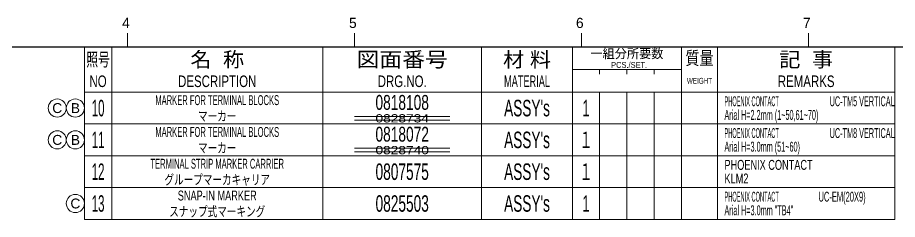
# Model space of a CAD drawing. Header units: millimetres. Extents: x 7 to 587, y 2 to 418.
# Drawn here: x 208.8 to 402.6, y 372 to 416.4 of the extents above; entities that cross this region are included whole.
import ezdxf
from ezdxf.enums import TextEntityAlignment as Align

# ---------------------------------------------------------------- set-up
doc = ezdxf.new("R2010")
doc.units = ezdxf.units.MM
for name, color, linetype in [('GR1_05', 7, 'Continuous'), ('図面枠C7M', 7, 'Continuous'), ('表題、部品表_01', 7, 'Continuous'), ('表題、部品表_02', 7, 'Continuous'), ('表題、部品表_03', 7, 'Continuous')]:
    doc.layers.add(name, color=color, linetype=linetype)
doc.styles.add('HG丸ｺﾞｼｯｸM-PRO', font='')
doc.styles.get('HG丸ｺﾞｼｯｸM-PRO').set_extended_font_data('HG丸ｺﾞｼｯｸM-PRO')

# ---------------------------------------------------------------- blocks, each defined once
blk = doc.blocks.new('BLKF023')
at = {"layer": '図面枠C7M', "color": 4, "linetype": 'Continuous', "lineweight": 13}
for p, q in [((233, 413), (233, 410)), ((283, 413), (283, 410)), ((333, 413), (333, 410)), ((383, 413), (383, 410))]:
    blk.add_line(p, q, dxfattribs=at)
at = {"layer": '図面枠C7M', "color": 2, "linetype": 'Continuous', "lineweight": 25}
blk.add_line((33, 410), (587, 410), dxfattribs=at)
at = {"layer": '図面枠C7M', "color": 4, "linetype": 'Continuous', "lineweight": 13, "style": 'HG丸ｺﾞｼｯｸM-PRO', "width": 1.003994}
for s, p in [('4', (231.79, 413.45)), ('5', (281.79, 413.45)), ('6', (331.79, 413.45)), ('7', (381.79, 413.45))]:
    blk.add_text(s, height=2.25, dxfattribs=at).set_placement(p, align=Align.BOTTOM_LEFT)
blk = doc.blocks.new('BLKF046')
at = {"layer": '表題、部品表_02', "color": 4, "linetype": 'Continuous', "lineweight": 13}
for p, q in [((223.5, 386), (223.5, 379)), ((223.5, 386), (402, 386)), ((229.5, 386), (229.5, 379)), ((276, 386), (276, 379)), ((311, 386), (311, 379)), ((331, 386), (331, 379)), ((337, 386), (337, 379)), ((343, 386), (343, 379)), ((349, 379), (349, 386)), ((355, 386), (355, 379)), ((363, 386), (363, 379)), ((402, 386), (402, 379)), ((223.5, 379), (402, 379))]:
    blk.add_line(p, q, dxfattribs=at)
blk = doc.blocks.new('BLKF048')
at = {"layer": '表題、部品表_02', "color": 4, "linetype": 'Continuous', "lineweight": 13}
for p, q in [((223.5, 379), (223.5, 372)), ((223.5, 379), (402, 379)), ((229.5, 379), (229.5, 372)), ((276, 379), (276, 372)), ((311, 379), (311, 372)), ((331, 379), (331, 372)), ((337, 379), (337, 372)), ((343, 379), (343, 372)), ((349, 372), (349, 379)), ((355, 379), (355, 372)), ((363, 379), (363, 372)), ((402, 379), (402, 372)), ((223.5, 372), (402, 372))]:
    blk.add_line(p, q, dxfattribs=at)
blk = doc.blocks.new('BLKF050')
at = {"layer": '表題、部品表_02', "color": 4, "linetype": 'Continuous', "lineweight": 13}
for p, q in [((223.5, 400), (223.5, 393)), ((223.5, 400), (402, 400)), ((229.5, 400), (229.5, 393)), ((276, 400), (276, 393)), ((311, 400), (311, 393)), ((331, 400), (331, 393)), ((337, 400), (337, 393)), ((343, 400), (343, 393)), ((349, 393), (349, 400)), ((355, 400), (355, 393)), ((363, 400), (363, 393)), ((402, 400), (402, 393)), ((223.5, 393), (402, 393))]:
    blk.add_line(p, q, dxfattribs=at)
blk = doc.blocks.new('BLKF052')
at = {"layer": '表題、部品表_02', "color": 4, "linetype": 'Continuous', "lineweight": 13}
for p, q in [((223.5, 393), (223.5, 386)), ((223.5, 393), (402, 393)), ((229.5, 393), (229.5, 386)), ((276, 393), (276, 386)), ((311, 393), (311, 386)), ((331, 393), (331, 386)), ((337, 393), (337, 386)), ((343, 393), (343, 386)), ((349, 386), (349, 393)), ((355, 393), (355, 386)), ((363, 393), (363, 386)), ((402, 393), (402, 386)), ((223.5, 386), (402, 386))]:
    blk.add_line(p, q, dxfattribs=at)
blk = doc.blocks.new('BLKF155')
at = {"layer": '表題、部品表_01', "color": 4, "linetype": 'Continuous', "lineweight": 13}
for p, q in [((223.5, 410), (223.5, 400)), ((223.5, 410), (402, 410)), ((229.5, 410), (229.5, 400)), ((276, 410), (276, 400)), ((311, 410), (311, 400)), ((331, 410), (331, 400)), ((355, 410), (355, 400)), ((363, 410), (363, 400)), ((402, 410), (402, 400)), ((331, 405), (355, 405)), ((337, 404), (337, 405)), ((343, 405), (343, 404)), ((349, 405), (349, 404)), ((223.5, 400), (402, 400))]:
    blk.add_line(p, q, dxfattribs=at)
at = {"layer": '表題、部品表_01', "color": 3, "linetype": 'Continuous', "lineweight": 35, "style": 'HG丸ｺﾞｼｯｸM-PRO'}
for s, height, width, p in [('名  称', 3.273, 1.042426, (252.75, 407.2)), ('図面番号', 3.273, 1.127518, (293.5, 407.2)), ('材 料', 3.273, 1.042439, (321, 407.2)), ('一組分所要数', 2.036, 0.966638, (343, 408.5)), ('質量', 2.909, 0.781842, (359, 407.5)), ('記  事', 3.273, 1.042426, (382.5, 407.2)), ('照号', 2.909, 0.651535, (226.5, 407.2)), ('PCS./SET.', 1.309, 0.862935, (343.5, 406)), ('NO', 2.545, 0.740841, (226.5, 402.4)), ('DESCRIPTION', 2.5455, 0.741365, (252.75, 402.4)), ('DRG.NO.', 2.545, 0.741189, (293.5, 402.4)), ('MATERIAL', 2.545, 0.594756, (321, 402.4)), ('WEIGHT', 1.309, 0.635507, (359, 402.5)), ('REMARKS', 2.545, 0.742803, (382.5, 402.4))]:
    blk.add_text(s, height=height, dxfattribs=dict(at, width=width)).set_placement(p, align=Align.MIDDLE_CENTER)
blk = doc.blocks.new('BLKF154')
at = {"layer": '表題、部品表_01', "color": 3, "linetype": 'Continuous', "lineweight": 13}
blk.add_blockref('BLKF155', (0, 0), dxfattribs=at)
blk = doc.blocks.new('BLKF159')
at = {"layer": 'GR1_05', "color": 4, "linetype": 'Continuous', "lineweight": 13}
blk.add_circle((221.5, 396.5), 2, dxfattribs=at)
at = {"layer": 'GR1_05', "color": 4, "linetype": 'Continuous', "lineweight": 13, "style": 'HG丸ｺﾞｼｯｸM-PRO', "width": 1.04272}
blk.add_text('B', height=2.18, dxfattribs=at).set_placement((221.5, 396.5), align=Align.MIDDLE_CENTER)
blk = doc.blocks.new('BLKF160')
at = {"layer": 'GR1_05', "color": 4, "linetype": 'Continuous', "lineweight": 13}
blk.add_circle((221.5, 389.5), 2, dxfattribs=at)
at = {"layer": 'GR1_05', "color": 4, "linetype": 'Continuous', "lineweight": 13, "style": 'HG丸ｺﾞｼｯｸM-PRO', "width": 1.04272}
blk.add_text('B', height=2.18, dxfattribs=at).set_placement((221.5, 389.5), align=Align.MIDDLE_CENTER)
blk = doc.blocks.new('BLKF161')
at = {"layer": 'GR1_05', "color": 4, "linetype": 'Continuous', "lineweight": 13}
blk.add_circle((217.5, 389.5), 2, dxfattribs=at)
at = {"layer": 'GR1_05', "color": 4, "linetype": 'Continuous', "lineweight": 13, "style": 'HG丸ｺﾞｼｯｸM-PRO', "width": 1.042931}
blk.add_text('C', height=2.18, dxfattribs=at).set_placement((217.5, 389.5), align=Align.MIDDLE_CENTER)
blk = doc.blocks.new('BLKF162')
at = {"layer": 'GR1_05', "color": 4, "linetype": 'Continuous', "lineweight": 13}
blk.add_circle((217.5, 396.5), 2, dxfattribs=at)
at = {"layer": 'GR1_05', "color": 4, "linetype": 'Continuous', "lineweight": 13, "style": 'HG丸ｺﾞｼｯｸM-PRO', "width": 1.042931}
blk.add_text('C', height=2.18, dxfattribs=at).set_placement((217.5, 396.5), align=Align.MIDDLE_CENTER)
blk = doc.blocks.new('BLKF163')
at = {"layer": 'GR1_05', "color": 4, "linetype": 'Continuous', "lineweight": 13}
blk.add_circle((221.5, 375.5), 2, dxfattribs=at)
at = {"layer": 'GR1_05', "color": 4, "linetype": 'Continuous', "lineweight": 13, "style": 'HG丸ｺﾞｼｯｸM-PRO', "width": 1.042931}
blk.add_text('C', height=2.18, dxfattribs=at).set_placement((221.5, 375.5), align=Align.MIDDLE_CENTER)

msp = doc.modelspace()

# ---------------------------------------------------------------- linework, layer by layer
at = {"layer": 'GR1_05', "color": 4, "linetype": 'Continuous', "lineweight": 13}
for p, q in [((283, 394.65), (304, 394.65)), ((283, 393.85), (304, 393.85)), ((283, 387.65), (304, 387.65)), ((283, 386.85), (304, 386.85))]:
    msp.add_line(p, q, dxfattribs=at)

# ---------------------------------------------------------------- block references
for name in ['BLKF162', 'BLKF159', 'BLKF161', 'BLKF160', 'BLKF163']:
    msp.add_blockref(name, (0, 0), dxfattribs=at)
at = {"layer": '図面枠C7M', "color": 4, "linetype": 'Continuous', "lineweight": 13}
msp.add_blockref('BLKF023', (0, 0), dxfattribs=at)
at = {"layer": '表題、部品表_01', "color": 3, "linetype": 'Continuous', "lineweight": 13}
msp.add_blockref('BLKF154', (0, 0), dxfattribs=at)
at = {"layer": '表題、部品表_02', "color": 4, "linetype": 'Continuous', "lineweight": 13}
for name in ['BLKF050', 'BLKF052', 'BLKF046', 'BLKF048']:
    msp.add_blockref(name, (0, 0), dxfattribs=at)

# ---------------------------------------------------------------- texts
at = {"layer": 'GR1_05', "color": 3, "linetype": 'Continuous', "lineweight": 35, "style": 'HG丸ｺﾞｼｯｸM-PRO', "width": 1.245392}
for s, p in [('0828734', (293.5, 394.25)), ('0828740', (293.5, 387.25))]:
    msp.add_text(s, height=1.818, dxfattribs=at).set_placement(p, align=Align.MIDDLE_CENTER)
at = {"layer": '表題、部品表_03', "color": 3, "linetype": 'Continuous', "lineweight": 35, "style": 'HG丸ｺﾞｼｯｸM-PRO'}
for s, height, width, p in [('MARKER FOR TERMINAL BLOCKS', 2.1818, 0.554332, (252.75, 398.25)), ('0818108', 3.273, 0.691275, (293.5, 397.75)), ('10', 3.636, 0.521199, (226.5, 396.5)), ("ASSY's", 3.636, 0.617769, (321, 396.5)), ('1', 3.64, 0.576062, (334, 396.5)), ('マーカー', 2.182, 0.692256, (252.75, 394.75)), ('MARKER FOR TERMINAL BLOCKS', 2.1818, 0.554332, (252.75, 391.25)), ('0818072', 3.273, 0.691275, (293.5, 390.75)), ('11', 3.636, 0.521199, (226.5, 389.5)), ("ASSY's", 3.636, 0.617769, (321, 389.5)), ('１', 3.64, 0.578238, (334, 389.5)), ('マーカー', 2.182, 0.692256, (252.75, 387.75)), ('12', 3.636, 0.521199, (226.5, 382.5)), ('TERMINAL STRIP MARKER CARRIER', 2.1818, 0.554386, (252.75, 384.25)), ('0807575', 3.636, 0.619953, (293.5, 382.5)), ("ASSY's", 3.636, 0.617769, (321, 382.5)), ('１', 3.64, 0.578238, (334, 382.5)), ('グループマーカキャリア', 2.1818, 0.692256, (252.75, 380.75)), ('SNAP-IN MARKER', 2.1818, 0.69228, (252.75, 377.25)), ('13', 3.636, 0.521199, (226.5, 375.5)), ('0825503', 3.636, 0.619953, (293.5, 375.5)), ("ASSY's", 3.636, 0.617769, (321, 375.5)), ('1', 3.64, 0.576062, (334, 375.5)), ('スナップ式マーキング', 2.182, 0.692256, (252.75, 373.75))]:
    msp.add_text(s, height=height, dxfattribs=dict(at, width=width)).set_placement(p, align=Align.MIDDLE_CENTER)
for s, height, width, p in [('PHOENIX CONTACT', 2.1818, 0.34171, (364.5, 398)), ('Arial H=2.2mm (1~50,61~70)', 2.1818, 0.480793, (364.5, 395)), ('PHOENIX CONTACT', 2.1818, 0.34171, (364.5, 391)), ('Arial H=3.0mm (51~60)', 2.1818, 0.480674, (364.5, 388)), ('PHOENIX CONTACT', 2.1818, 0.692624, (364.5, 384)), ('KLM2', 2.182, 0.692835, (364.5, 381)), ('PHOENIX CONTACT', 2.1818, 0.34171, (364.5, 377)), ('UC-EM(20X9)', 2.1818, 0.521471, (385.22, 377)), ('Arial H=3.0mm "TB4"', 2.1818, 0.480635, (364.5, 374))]:
    msp.add_text(s, height=height, dxfattribs=dict(at, width=width)).set_placement(p, align=Align.MIDDLE_LEFT)
at = {"layer": '表題、部品表_03', "color": 3, "linetype": 'Continuous', "lineweight": 35, "style": 'HG丸ｺﾞｼｯｸM-PRO', "width": 0.48091}
for s, p in [('UC-TM5 VERTICAL', (402, 398)), ('UC-TM8 VERTICAL', (402, 391))]:
    msp.add_text(s, height=2.1818, dxfattribs=at).set_placement(p, align=Align.MIDDLE_RIGHT)

doc.saveas('drawing.dxf')
